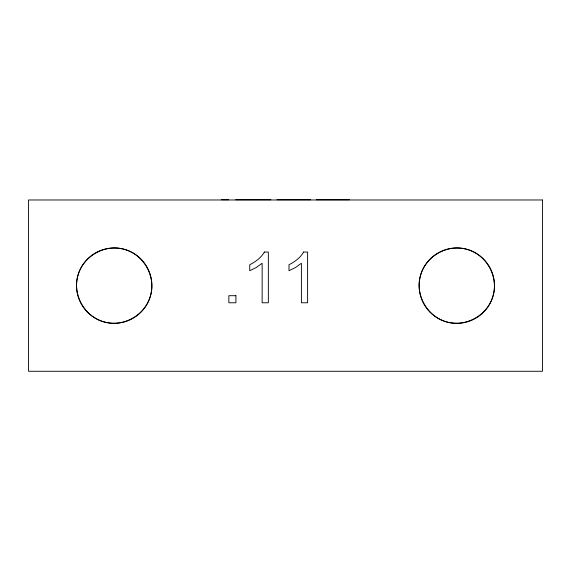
<?xml version="1.0" encoding="UTF-8"?>
<svg xmlns="http://www.w3.org/2000/svg" width="571" height="571" viewBox="0 0 571 571"><rect width="100%" height="100%" fill="white"/><g stroke="black" fill="none" stroke-linecap="round" stroke-linejoin="round"><path stroke-width="0.86" d="M221.612 199.722L228.678 199.722M235.716 199.722L270.868 199.722M277.006 199.722L310.503 199.722M316.298 199.722L349.388 199.722M77.799 275.872C72.453 295.321 84.929 316.934 104.443 322.03C123.893 327.376 145.505 314.899 150.601 295.385C155.947 275.936 143.471 254.323 123.957 249.227C104.507 243.881 82.895 256.358 77.799 275.872M420.399 275.872C415.053 295.321 427.529 316.934 447.043 322.03C466.493 327.376 488.105 314.899 493.201 295.385C498.547 275.936 486.071 254.323 466.557 249.227C447.107 243.881 425.495 256.358 420.399 275.872M264.352 252.039C261.097 257.799 255.551 261.818 249.734 264.723L249.734 270.718L256.265 267.514L262.146 263.238L262.146 302.773L268.349 302.773L268.349 252.039L264.352 252.039M303.608 252.039C300.353 257.799 294.814 261.818 288.99 264.723L288.99 270.718L295.521 267.514L301.402 263.238L301.402 302.773L307.605 302.773L307.605 252.039L303.608 252.039M542.45 199.978L28.55 199.978L28.55 371.278L542.45 371.278L542.45 199.978M235.916 295.707L228.85 295.707L228.85 302.773L235.916 302.773L235.916 295.707M95.357 318.268A37.686 37.686 0 0 0 151.886 285.628A37.686 37.686 0 0 0 95.357 252.989A37.686 37.686 0 0 0 95.357 318.268M430.149 312.28A37.686 37.686 0 0 0 493.201 295.385A37.686 37.686 0 0 0 447.043 249.227A37.686 37.686 0 0 0 430.149 312.28"/></g></svg>
